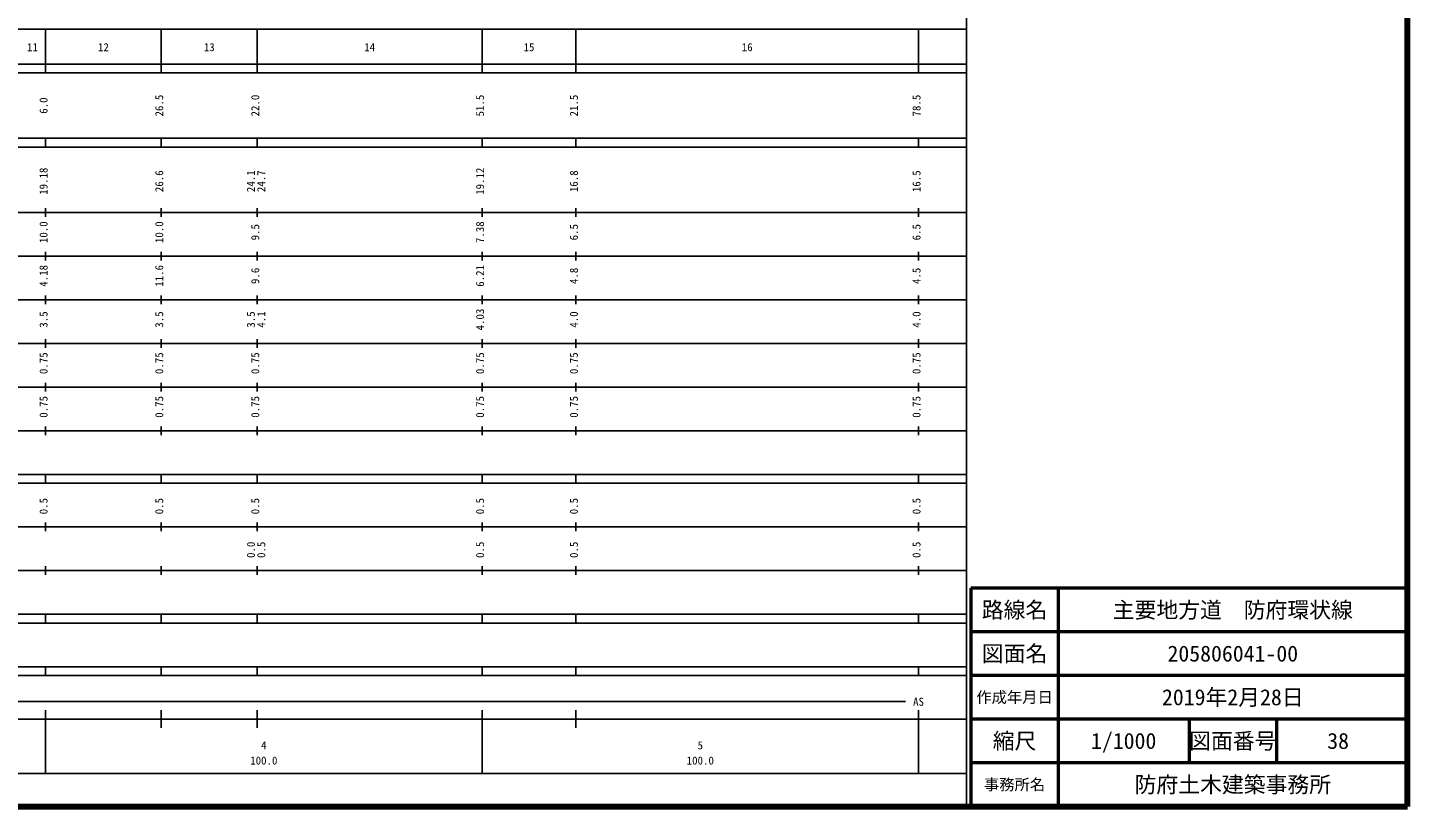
# Model space of a CAD drawing. Units: millimetres on the paper, enlarged 1000 times. Extents: x 40000 to 680000, y 20000 to 380000.
# Drawn here: x 363883 to 680000, y 20000 to 198357 of the extents above; entities that cross this region are included whole.
import ezdxf
from ezdxf.enums import TextEntityAlignment as Align

# ---------------------------------------------------------------- set-up
doc = ezdxf.new("R2010")
doc.units = ezdxf.units.MM
doc.header["$LTSCALE"] = 1000
for name, color, linetype, lineweight in [('M-TTL', 2, 'Continuous', 140), ('M-TTL-BAND', 7, 'Continuous', 25), ('M-TTL-FRAM', 2, 'Continuous', 50), ('M-TTL-LINE', 7, 'Continuous', 50)]:
    doc.layers.add(name, color=color, linetype=linetype, lineweight=lineweight)
doc.layers.add('M-TTL-TXT', color=7, linetype='Continuous')
doc.styles.add('ＭＳ ゴシック', font='')
doc.styles.get('ＭＳ ゴシック').set_extended_font_data('MS Gothic')

msp = doc.modelspace()

# ---------------------------------------------------------------- linework, layer by layer
at = {"layer": 'M-TTL'}
for p, q in [((680000, 20000), (680000, 380000)), ((40000, 20000), (680000, 20000))]:
    msp.add_line(p, q, dxfattribs=at)
at = {"layer": 'M-TTL-BAND'}
for p, q in [((579000, 20000), (579000, 370000)), ((68000, 198000), (579000, 198000)), ((368000, 188000), (368000, 198000)), ((394500, 188000), (394500, 198000)), ((416500, 188000), (416500, 198000)), ((468000, 188000), (468000, 198000)), ((489500, 188000), (489500, 198000)), ((568000, 188000), (568000, 198000)), ((40000, 190000), (579000, 190000)), ((40000, 188000), (579000, 188000)), ((40000, 173000), (579000, 173000)), ((40000, 171000), (579000, 171000)), ((368000, 171000), (368000, 173000)), ((394500, 171000), (394500, 173000)), ((416500, 171000), (416500, 173000)), ((468000, 171000), (468000, 173000)), ((489500, 171000), (489500, 173000)), ((568000, 171000), (568000, 173000)), ((40000, 156000), (579000, 156000)), ((368000, 155000), (368000, 157000)), ((394500, 155000), (394500, 157000)), ((416500, 155000), (416500, 157000)), ((468000, 155000), (468000, 157000)), ((489500, 155000), (489500, 157000)), ((568000, 155000), (568000, 157000)), ((46000, 146000), (579000, 146000)), ((368000, 145000), (368000, 147000)), ((394500, 145000), (394500, 147000)), ((416500, 145000), (416500, 147000)), ((468000, 145000), (468000, 147000)), ((489500, 145000), (489500, 147000)), ((568000, 145000), (568000, 147000)), ((52000, 136000), (579000, 136000)), ((368000, 135000), (368000, 137000)), ((394500, 135000), (394500, 137000)), ((416500, 135000), (416500, 137000)), ((468000, 135000), (468000, 137000)), ((489500, 135000), (489500, 137000)), ((568000, 135000), (568000, 137000)), ((368000, 125000), (368000, 127000)), ((394500, 125000), (394500, 127000)), ((416500, 125000), (416500, 127000)), ((468000, 125000), (468000, 127000)), ((489500, 125000), (489500, 127000)), ((568000, 125000), (568000, 127000)), ((46000, 126000), (579000, 126000)), ((368000, 115000), (368000, 117000)), ((394500, 115000), (394500, 117000)), ((416500, 115000), (416500, 117000)), ((468000, 115000), (468000, 117000)), ((489500, 115000), (489500, 117000)), ((568000, 115000), (568000, 117000)), ((52000, 116000), (579000, 116000)), ((46000, 106000), (579000, 106000)), ((368000, 105000), (368000, 107000)), ((394500, 105000), (394500, 107000)), ((416500, 105000), (416500, 107000)), ((468000, 105000), (468000, 107000)), ((489500, 105000), (489500, 107000)), ((568000, 105000), (568000, 107000)), ((40000, 96000), (579000, 96000)), ((368000, 94000), (368000, 96000)), ((394500, 94000), (394500, 96000)), ((416500, 94000), (416500, 96000)), ((468000, 94000), (468000, 96000)), ((489500, 94000), (489500, 96000)), ((568000, 94000), (568000, 96000)), ((40000, 94000), (579000, 94000)), ((49000, 84000), (579000, 84000)), ((368000, 83000), (368000, 85000)), ((394500, 83000), (394500, 85000)), ((416500, 83000), (416500, 85000)), ((468000, 83000), (468000, 85000)), ((489500, 83000), (489500, 85000)), ((568000, 83000), (568000, 85000)), ((40000, 74000), (579000, 74000)), ((368000, 73000), (368000, 75000)), ((394500, 73000), (394500, 75000)), ((416500, 73000), (416500, 75000)), ((468000, 73000), (468000, 75000)), ((489500, 73000), (489500, 75000)), ((568000, 73000), (568000, 75000)), ((40000, 64000), (579000, 64000)), ((368000, 62000), (368000, 64000)), ((394500, 62000), (394500, 64000)), ((416500, 62000), (416500, 64000)), ((468000, 62000), (468000, 64000)), ((489500, 62000), (489500, 64000)), ((568000, 62000), (568000, 64000)), ((40000, 62000), (579000, 62000)), ((40000, 52000), (579000, 52000)), ((368000, 50000), (368000, 52000)), ((394500, 50000), (394500, 52000)), ((416500, 50000), (416500, 52000)), ((468000, 50000), (468000, 52000)), ((489500, 50000), (489500, 52000)), ((568000, 50000), (568000, 52000)), ((40000, 50000), (579000, 50000)), ((71000, 44000), (565000, 44000)), ((368000, 27500), (368000, 42000)), ((394500, 38000), (394500, 42000)), ((416500, 38000), (416500, 42000)), ((468000, 27500), (468000, 42000)), ((489500, 38000), (489500, 42000)), ((568000, 27500), (568000, 42000)), ((40000, 40000), (579000, 40000)), ((68000, 27500), (579000, 27500))]:
    msp.add_line(p, q, dxfattribs=at)
at = {"layer": 'M-TTL-FRAM'}
for p, q in [((680000, 70000), (580000, 70000)), ((580000, 70000), (580000, 20000))]:
    msp.add_line(p, q, dxfattribs=at)
at = {"layer": 'M-TTL-LINE'}
for p, q in [((600000, 70000), (600000, 20000)), ((680000, 60000), (580000, 60000)), ((680000, 50000), (580000, 50000)), ((680000, 40000), (580000, 40000)), ((630000, 40000), (630000, 30000)), ((650000, 40000), (650000, 30000)), ((680000, 30000), (580000, 30000))]:
    msp.add_line(p, q, dxfattribs=at)

# ---------------------------------------------------------------- texts
at = {"layer": 'M-TTL-BAND', "style": 'ＭＳ ゴシック'}
for s, p in [('11', (365000, 192405)), ('12', (381250, 192405)), ('13', (405500, 192405)), ('14', (442250, 192405)), ('15', (478750, 192405)), ('16', (528750, 192405)), ('AS', (568000, 42500)), ('4', (418000, 32523)), ('5', (518000, 32523)), ('100.0', (418000, 29033)), ('100.0', (518000, 29033))]:
    msp.add_text(s, height=1833, dxfattribs=at).set_placement(p, align=Align.BOTTOM_CENTER)
for s, p in [('6.0', (369000, 180500)), ('26.5', (395500, 180500)), ('22.0', (417500, 180500)), ('51.5', (469000, 180500)), ('21.5', (490500, 180500)), ('78.5', (569000, 180500)), ('19.18', (369000, 163174)), ('26.6', (395500, 163174)), ('24.1', (416500, 163174)), ('24.7', (418870, 163174)), ('19.12', (469000, 163174)), ('16.8', (490500, 163174)), ('16.5', (569000, 163174)), ('10.0', (369000, 151500)), ('10.0', (395500, 151500)), ('9.5', (417500, 151500)), ('7.38', (469000, 151500)), ('6.5', (490500, 151500)), ('6.5', (569000, 151500)), ('4.18', (369000, 141500)), ('11.6', (395500, 141500)), ('9.6', (417500, 141500)), ('6.21', (469000, 141500)), ('4.8', (490500, 141500)), ('4.5', (569000, 141500)), ('3.5', (369000, 131500)), ('3.5', (395500, 131500)), ('3.5', (416500, 131500)), ('4.1', (418870, 131500)), ('4.03', (469000, 131500)), ('4.0', (490500, 131500)), ('4.0', (569000, 131500)), ('0.75', (369000, 121500)), ('0.75', (395500, 121500)), ('0.75', (417500, 121500)), ('0.75', (469000, 121500)), ('0.75', (490500, 121500)), ('0.75', (569000, 121500)), ('0.75', (369000, 111500)), ('0.75', (395500, 111500)), ('0.75', (417500, 111500)), ('0.75', (469000, 111500)), ('0.75', (490500, 111500)), ('0.75', (569000, 111500)), ('0.5', (369000, 88764)), ('0.5', (395500, 88764)), ('0.5', (417500, 88764)), ('0.5', (469000, 88764)), ('0.5', (490500, 88764)), ('0.5', (569000, 88764)), ('0.0', (416500, 78764)), ('0.5', (418870, 78764)), ('0.5', (469000, 78764)), ('0.5', (490500, 78764)), ('0.5', (569000, 78764))]:
    msp.add_text(s, height=1833, rotation=90, dxfattribs=at).set_placement(p, align=Align.BOTTOM_CENTER)
at = {"layer": 'M-TTL-TXT', "style": 'ＭＳ ゴシック'}
for s, height, p in [('路線名', 3666, (590000, 65000)), ('路線名', 3666, (590000, 65000)), ('主要地方道\u3000防府環状線', 3666, (640000, 65000)), ('図面名', 3666, (590000, 55000)), ('図面名', 3666, (590000, 55000)), ('205806041-00', 3666, (640000, 55000)), ('作成年月日', 2566, (590000, 45000)), ('作成年月日', 2566, (590000, 45000)), ('2019年2月28日', 3666, (640000, 45000)), ('縮尺', 3666, (590000, 35000)), ('縮尺', 3666, (590000, 35000)), ('1/1000', 3666, (615000, 35000)), ('図面番号', 3666, (640000, 35000)), ('図面番号', 3666, (640000, 35000)), ('38', 3666, (664125, 35000)), ('事務所名', 2566, (590000, 25000)), ('事務所名', 2566, (590000, 25000)), ('防府土木建築事務所', 3666, (640000, 25000))]:
    msp.add_text(s, height=height, dxfattribs=at).set_placement(p, align=Align.MIDDLE_CENTER)

doc.saveas('drawing.dxf')
